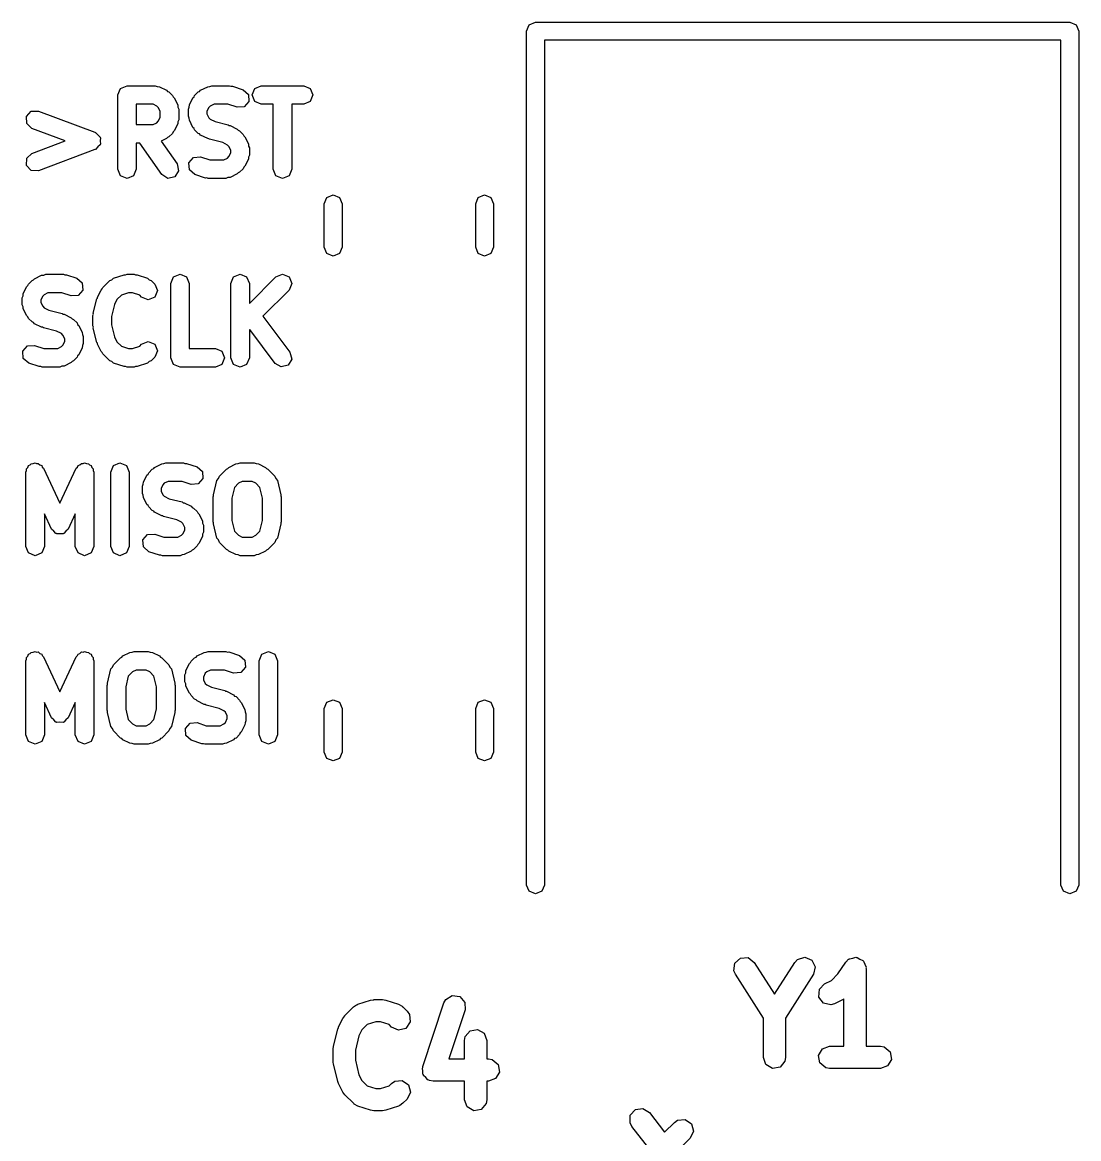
# Model space of a CAD drawing. Extents: x 83.3 to 116.7, y -116.7 to -83.3.
# Drawn here: x 88.6 to 95.71, y -104.85 to -97.33 of the extents above; entities that cross this region are included whole.
import ezdxf

# ---------------------------------------------------------------- set-up
doc = ezdxf.new("R2010")
doc.units = 0
doc.layers.add('BLACK', color=7, linetype='CONTINUOUS')

msp = doc.modelspace()

# ---------------------------------------------------------------- linework, layer by layer
at = {"layer": 'BLACK', "linetype": 'CONTINUOUS'}
for p, q in [((91.9926, -97.392), (92.0102, -97.3496)), ((92.0102, -97.3496), (92.0526, -97.332)), ((92.0526, -97.332), (95.6526, -97.332)), ((95.6526, -97.332), (95.695, -97.3496)), ((95.695, -97.3496), (95.7126, -97.392)), ((91.9926, -103.142), (91.9926, -97.392)), ((95.7126, -97.392), (95.7126, -103.142)), ((95.5926, -97.452), (92.1126, -97.452)), ((92.1126, -97.452), (92.1126, -103.142)), ((95.5926, -103.142), (95.5926, -97.452)), ((89.2381, -97.8212), (89.2564, -97.777)), ((89.2564, -97.777), (89.3006, -97.7587)), ((89.3006, -97.7587), (89.4911, -97.7587)), ((89.4911, -97.7587), (89.5045, -97.7643)), ((89.5045, -97.7643), (89.519, -97.7653)), ((89.519, -97.7653), (89.5666, -97.7891)), ((89.5666, -97.7891), (89.5734, -97.7969)), ((89.5734, -97.7969), (89.5829, -97.8008)), ((89.5829, -97.8008), (89.6067, -97.8246)), ((89.7564, -97.8246), (89.7802, -97.8008)), ((89.7802, -97.8008), (89.7897, -97.7969)), ((89.7897, -97.7969), (89.7965, -97.7891)), ((89.7965, -97.7891), (89.8441, -97.7653)), ((89.8441, -97.7653), (89.8586, -97.7643)), ((89.8586, -97.7643), (89.872, -97.7587)), ((89.872, -97.7587), (89.9911, -97.7587)), ((89.9911, -97.7587), (90.0006, -97.7626)), ((90.0006, -97.7626), (90.0108, -97.7619)), ((90.0108, -97.7619), (90.0823, -97.7857)), ((90.0823, -97.7857), (90.1184, -97.817)), ((90.1429, -97.8212), (90.1612, -97.777)), ((90.1612, -97.777), (90.2054, -97.7587)), ((90.2054, -97.7587), (90.4911, -97.7587)), ((90.4911, -97.7587), (90.5353, -97.777)), ((90.5353, -97.777), (90.5536, -97.8212)), ((89.2381, -98.3212), (89.2381, -97.8212)), ((89.3631, -97.8837), (89.3631, -98.0206)), ((89.4763, -97.8837), (89.3631, -97.8837)), ((89.5017, -97.8964), (89.4763, -97.8837)), ((89.6067, -97.8246), (89.6106, -97.8341)), ((89.6106, -97.8341), (89.6184, -97.8409)), ((89.6184, -97.8409), (89.6422, -97.8885)), ((89.7209, -97.8885), (89.7447, -97.8409)), ((89.7447, -97.8409), (89.7525, -97.8341)), ((89.7525, -97.8341), (89.7564, -97.8246)), ((89.8868, -97.8837), (89.8614, -97.8964)), ((89.9809, -97.8837), (89.8868, -97.8837)), ((90.0427, -97.9043), (89.9809, -97.8837)), ((90.1218, -97.8648), (90.0905, -97.9009)), ((90.1184, -97.817), (90.1218, -97.8648)), ((90.1612, -97.8654), (90.1429, -97.8212)), ((90.2054, -97.8837), (90.1612, -97.8654)), ((90.2857, -97.8837), (90.2054, -97.8837)), ((90.2857, -98.3212), (90.2857, -97.8837)), ((90.4911, -97.8837), (90.4107, -97.8837)), ((90.4107, -97.8837), (90.4107, -98.3212)), ((90.5353, -97.8654), (90.4911, -97.8837)), ((90.5536, -97.8212), (90.5353, -97.8654)), ((88.623, -97.9659), (88.6557, -97.931)), ((88.6557, -97.931), (88.7035, -97.9293)), ((88.7035, -97.9293), (89.0844, -98.0722)), ((89.5111, -97.9058), (89.5017, -97.8964)), ((89.5238, -97.9312), (89.5111, -97.9058)), ((89.5238, -97.9731), (89.5238, -97.9312)), ((89.6422, -97.8885), (89.6432, -97.903)), ((89.6432, -97.903), (89.6488, -97.9164)), ((89.6488, -97.9164), (89.6488, -97.9879)), ((89.7143, -97.9164), (89.7199, -97.903)), ((89.7143, -97.964), (89.7143, -97.9164)), ((89.7199, -97.903), (89.7209, -97.8885)), ((89.852, -97.9058), (89.8393, -97.9312)), ((89.8393, -97.9312), (89.8393, -97.9493)), ((89.8393, -97.9493), (89.852, -97.9746)), ((89.8614, -97.8964), (89.852, -97.9058)), ((90.0905, -97.9009), (90.0427, -97.9043)), ((88.6246, -98.0137), (88.623, -97.9659)), ((88.6596, -98.0464), (88.6246, -98.0137)), ((89.3631, -98.0206), (89.4763, -98.0206)), ((89.4763, -98.0206), (89.5017, -98.0079)), ((89.5017, -98.0079), (89.5111, -97.9985)), ((89.5111, -97.9985), (89.5238, -97.9731)), ((89.6422, -98.0158), (89.6184, -98.0634)), ((89.6432, -98.0013), (89.6422, -98.0158)), ((89.6488, -97.9879), (89.6432, -98.0013)), ((89.7199, -97.9775), (89.7143, -97.964)), ((89.7209, -97.992), (89.7199, -97.9775)), ((89.7447, -98.0396), (89.7209, -97.992)), ((89.852, -97.9746), (89.8614, -97.9841)), ((89.8614, -97.9841), (89.8938, -98.0003)), ((89.8938, -98.0003), (89.9824, -98.0225)), ((89.9824, -98.0225), (89.9881, -98.0267)), ((89.9881, -98.0267), (89.9952, -98.0272)), ((89.9952, -98.0272), (90.0428, -98.051)), ((88.8845, -98.1307), (88.6596, -98.0464)), ((89.0844, -98.0722), (89.0861, -98.0737)), ((89.0861, -98.0737), (89.0884, -98.0738)), ((89.0884, -98.0738), (89.1034, -98.0899)), ((89.1034, -98.0899), (89.1194, -98.1049)), ((89.1194, -98.1049), (89.1195, -98.1071)), ((89.1195, -98.1071), (89.121, -98.1088)), ((89.121, -98.1088), (89.1203, -98.1307)), ((89.5734, -98.1074), (89.5666, -98.1152)), ((89.5829, -98.1035), (89.5734, -98.1074)), ((89.6067, -98.0797), (89.5829, -98.1035)), ((89.6106, -98.0702), (89.6067, -98.0797)), ((89.6184, -98.0634), (89.6106, -98.0702)), ((89.7525, -98.0464), (89.7447, -98.0396)), ((89.7564, -98.0559), (89.7525, -98.0464)), ((89.7802, -98.0797), (89.7564, -98.0559)), ((89.7897, -98.0836), (89.7802, -98.0797)), ((89.7965, -98.0914), (89.7897, -98.0836)), ((89.8441, -98.1152), (89.7965, -98.0914)), ((90.0428, -98.051), (90.0496, -98.0588)), ((90.0496, -98.0588), (90.0591, -98.0627)), ((90.0591, -98.0627), (90.0829, -98.0865)), ((90.0829, -98.0865), (90.0868, -98.096)), ((90.0868, -98.096), (90.0946, -98.1028)), ((90.0946, -98.1028), (90.1184, -98.1504)), ((88.6596, -98.215), (88.8845, -98.1307)), ((89.1034, -98.1716), (89.0884, -98.1876)), ((89.1194, -98.1566), (89.1034, -98.1716)), ((89.1195, -98.1543), (89.1194, -98.1566)), ((89.121, -98.1527), (89.1195, -98.1543)), ((89.1203, -98.1307), (89.121, -98.1527)), ((89.3871, -98.1456), (89.3631, -98.1456)), ((89.3631, -98.1456), (89.3631, -98.3212)), ((89.5351, -98.357), (89.3871, -98.1456)), ((89.5666, -98.1152), (89.5309, -98.1331)), ((89.5309, -98.1331), (89.6375, -98.2853)), ((89.8512, -98.1157), (89.8441, -98.1152)), ((89.8569, -98.1199), (89.8512, -98.1157)), ((89.9454, -98.1421), (89.8569, -98.1199)), ((89.9779, -98.1583), (89.9454, -98.1421)), ((89.9873, -98.1677), (89.9779, -98.1583)), ((90, -98.1931), (89.9873, -98.1677)), ((90.1184, -98.1504), (90.1194, -98.1649)), ((90.1194, -98.1649), (90.125, -98.1783)), ((90.125, -98.1783), (90.125, -98.226)), ((88.623, -98.2955), (88.6246, -98.2477)), ((88.6246, -98.2477), (88.6596, -98.215)), ((89.0844, -98.1892), (88.7035, -98.3321)), ((89.0861, -98.1877), (89.0844, -98.1892)), ((89.0884, -98.1876), (89.0861, -98.1877)), ((89.7175, -98.2776), (89.7488, -98.2415)), ((89.7488, -98.2415), (89.7965, -98.2381)), ((89.7965, -98.2381), (89.8584, -98.2587)), ((89.8584, -98.2587), (89.9525, -98.2587)), ((89.9525, -98.2587), (89.9779, -98.246)), ((89.9779, -98.246), (89.9873, -98.2365)), ((89.9873, -98.2365), (90, -98.2112)), ((90, -98.2112), (90, -98.1931)), ((90.1184, -98.2539), (90.0946, -98.3015)), ((90.1194, -98.2394), (90.1184, -98.2539)), ((90.125, -98.226), (90.1194, -98.2394)), ((88.6557, -98.3305), (88.623, -98.2955)), ((88.7035, -98.3321), (88.6557, -98.3305)), ((89.2564, -98.3654), (89.2381, -98.3212)), ((89.3631, -98.3212), (89.3448, -98.3654)), ((89.6479, -98.3321), (89.6221, -98.3724)), ((89.6375, -98.2853), (89.6479, -98.3321)), ((89.7209, -98.3253), (89.7175, -98.2776)), ((89.757, -98.3567), (89.7209, -98.3253)), ((90.0829, -98.3178), (90.0591, -98.3416)), ((90.0868, -98.3083), (90.0829, -98.3178)), ((90.0946, -98.3015), (90.0868, -98.3083)), ((90.304, -98.3654), (90.2857, -98.3212)), ((90.4107, -98.3212), (90.3924, -98.3654)), ((89.3006, -98.3837), (89.2564, -98.3654)), ((89.3448, -98.3654), (89.3006, -98.3837)), ((89.5754, -98.3827), (89.5351, -98.357)), ((89.6221, -98.3724), (89.5754, -98.3827)), ((89.8284, -98.3805), (89.757, -98.3567)), ((89.8387, -98.3798), (89.8284, -98.3805)), ((89.8482, -98.3837), (89.8387, -98.3798)), ((89.9673, -98.3837), (89.8482, -98.3837)), ((89.9807, -98.3781), (89.9673, -98.3837)), ((89.9952, -98.3771), (89.9807, -98.3781)), ((90.0428, -98.3533), (89.9952, -98.3771)), ((90.0496, -98.3455), (90.0428, -98.3533)), ((90.0591, -98.3416), (90.0496, -98.3455)), ((90.3482, -98.3837), (90.304, -98.3654)), ((90.3924, -98.3654), (90.3482, -98.3837)), ((90.63, -98.5537), (90.6476, -98.5113)), ((90.63, -98.8463), (90.63, -98.5537)), ((90.6476, -98.5113), (90.69, -98.4937)), ((90.69, -98.4937), (90.7324, -98.5113)), ((90.7324, -98.5113), (90.75, -98.5537)), ((90.75, -98.5537), (90.75, -98.8463)), ((91.65, -98.5537), (91.6676, -98.5113)), ((91.65, -98.8463), (91.65, -98.5537)), ((91.6676, -98.5113), (91.71, -98.4937)), ((91.71, -98.4937), (91.7524, -98.5113)), ((91.7524, -98.5113), (91.77, -98.5537)), ((91.77, -98.5537), (91.77, -98.8463)), ((90.6476, -98.8887), (90.63, -98.8463)), ((90.75, -98.8463), (90.7324, -98.8887)), ((91.6676, -98.8887), (91.65, -98.8463)), ((91.77, -98.8463), (91.7524, -98.8887)), ((90.69, -98.9063), (90.6476, -98.8887)), ((90.7324, -98.8887), (90.69, -98.9063)), ((91.71, -98.9063), (91.6676, -98.8887)), ((91.7524, -98.8887), (91.71, -98.9063)), ((88.6374, -99.0946), (88.6612, -99.0708)), ((88.6612, -99.0708), (88.6707, -99.0669)), ((88.6707, -99.0669), (88.6774, -99.0591)), ((88.6774, -99.0591), (88.725, -99.0353)), ((88.725, -99.0353), (88.7395, -99.0343)), ((88.7395, -99.0343), (88.753, -99.0287)), ((88.753, -99.0287), (88.872, -99.0287)), ((88.872, -99.0287), (88.8815, -99.0326)), ((88.8815, -99.0326), (88.8918, -99.0319)), ((88.8918, -99.0319), (88.9632, -99.0557)), ((88.9632, -99.0557), (88.9994, -99.087)), ((88.9994, -99.087), (89.0027, -99.1348)), ((89.1374, -99.1184), (89.185, -99.0708)), ((89.185, -99.0708), (89.1984, -99.0652)), ((89.1984, -99.0652), (89.2094, -99.0557)), ((89.2094, -99.0557), (89.2808, -99.0319)), ((89.2808, -99.0319), (89.2911, -99.0326)), ((89.2911, -99.0326), (89.3006, -99.0287)), ((89.3006, -99.0287), (89.3482, -99.0287)), ((89.3482, -99.0287), (89.3577, -99.0326)), ((89.3577, -99.0326), (89.368, -99.0319)), ((89.368, -99.0319), (89.4394, -99.0557)), ((89.4394, -99.0557), (89.4504, -99.0652)), ((89.4504, -99.0652), (89.4638, -99.0708)), ((89.4638, -99.0708), (89.4876, -99.0946)), ((89.5952, -99.0912), (89.6135, -99.047)), ((89.6135, -99.047), (89.6577, -99.0287)), ((89.6577, -99.0287), (89.7019, -99.047)), ((89.7019, -99.047), (89.7202, -99.0912)), ((90, -99.0912), (90.0183, -99.047)), ((90.0183, -99.047), (90.0625, -99.0287)), ((90.0625, -99.0287), (90.1067, -99.047)), ((90.1067, -99.047), (90.125, -99.0912)), ((90.125, -99.226), (90.304, -99.047)), ((90.304, -99.047), (90.3482, -99.0287)), ((90.3482, -99.0287), (90.3924, -99.047)), ((90.3924, -99.047), (90.4107, -99.0912)), ((88.6008, -99.173), (88.6018, -99.1585)), ((88.6018, -99.1585), (88.6256, -99.1109)), ((88.6256, -99.1109), (88.6334, -99.1041)), ((88.6334, -99.1041), (88.6374, -99.0946)), ((88.7677, -99.1537), (88.7424, -99.1664)), ((88.8619, -99.1537), (88.7677, -99.1537)), ((88.9237, -99.1743), (88.8619, -99.1537)), ((89.0027, -99.1348), (88.9714, -99.1709)), ((89.1018, -99.1823), (89.1256, -99.1347)), ((89.1256, -99.1347), (89.1334, -99.1279)), ((89.1334, -99.1279), (89.1374, -99.1184)), ((89.3107, -99.1537), (89.2629, -99.1696)), ((89.3381, -99.1537), (89.3107, -99.1537)), ((89.3859, -99.1696), (89.3381, -99.1537)), ((89.4876, -99.0946), (89.506, -99.1388)), ((89.506, -99.1388), (89.4876, -99.183)), ((89.5952, -99.5912), (89.5952, -99.0912)), ((89.7202, -99.0912), (89.7202, -99.5287)), ((90, -99.5912), (90, -99.0912)), ((90.125, -99.0912), (90.125, -99.226)), ((90.3924, -99.1354), (90.2165, -99.3113)), ((90.4107, -99.0912), (90.3924, -99.1354)), ((88.5952, -99.1864), (88.6008, -99.173)), ((88.5952, -99.234), (88.5952, -99.1864)), ((88.6008, -99.2475), (88.5952, -99.234)), ((88.7329, -99.1758), (88.7202, -99.2012)), ((88.7202, -99.2012), (88.7202, -99.2193)), ((88.7202, -99.2193), (88.7329, -99.2446)), ((88.7424, -99.1664), (88.7329, -99.1758)), ((88.9714, -99.1709), (88.9237, -99.1743)), ((89.0733, -99.2903), (89.0971, -99.1951)), ((89.0971, -99.1951), (89.1013, -99.1894)), ((89.1013, -99.1894), (89.1018, -99.1823)), ((89.2167, -99.2321), (89.1964, -99.3132)), ((89.2329, -99.1996), (89.2167, -99.2321)), ((89.2629, -99.1696), (89.2329, -99.1996)), ((89.3993, -99.183), (89.3859, -99.1696)), ((89.4435, -99.2013), (89.3993, -99.183)), ((89.4876, -99.183), (89.4435, -99.2013)), ((88.6018, -99.262), (88.6008, -99.2475)), ((88.6256, -99.3096), (88.6018, -99.262)), ((88.6334, -99.3164), (88.6256, -99.3096)), ((88.7329, -99.2446), (88.7424, -99.2541)), ((88.7424, -99.2541), (88.7748, -99.2703)), ((88.7748, -99.2703), (88.8634, -99.2925)), ((88.8634, -99.2925), (88.8691, -99.2967)), ((88.8691, -99.2967), (88.8762, -99.2972)), ((88.8762, -99.2972), (88.9238, -99.321)), ((89.0714, -99.3055), (89.0745, -99.2982)), ((89.0714, -99.3769), (89.0714, -99.3055)), ((89.0745, -99.2982), (89.0733, -99.2903)), ((90.2165, -99.3113), (90.3982, -99.5537)), ((88.6374, -99.3259), (88.6334, -99.3164)), ((88.6612, -99.3497), (88.6374, -99.3259)), ((88.6707, -99.3536), (88.6612, -99.3497)), ((88.6774, -99.3614), (88.6707, -99.3536)), ((88.725, -99.3852), (88.6774, -99.3614)), ((88.7321, -99.3857), (88.725, -99.3852)), ((88.7378, -99.3899), (88.7321, -99.3857)), ((88.9238, -99.321), (88.9305, -99.3288)), ((88.9305, -99.3288), (88.94, -99.3327)), ((88.94, -99.3327), (88.9638, -99.3565)), ((88.9638, -99.3565), (88.9678, -99.366)), ((88.9678, -99.366), (88.9755, -99.3728)), ((88.9755, -99.3728), (88.9994, -99.4204)), ((89.0745, -99.3842), (89.0714, -99.3769)), ((89.0733, -99.3921), (89.0745, -99.3842)), ((89.1964, -99.3132), (89.1964, -99.3692)), ((89.1964, -99.3692), (89.2167, -99.4503)), ((88.8264, -99.4121), (88.7378, -99.3899)), ((88.8588, -99.4283), (88.8264, -99.4121)), ((88.8683, -99.4377), (88.8588, -99.4283)), ((88.881, -99.4631), (88.8683, -99.4377)), ((88.881, -99.4812), (88.881, -99.4631)), ((88.9994, -99.4204), (89.0004, -99.4349)), ((89.0004, -99.4349), (89.006, -99.4483)), ((89.006, -99.4483), (89.006, -99.496)), ((89.0971, -99.4873), (89.0733, -99.3921)), ((89.2167, -99.4503), (89.2329, -99.4827)), ((90.1272, -99.4006), (90.125, -99.4028)), ((90.125, -99.4028), (90.125, -99.5912)), ((90.2982, -99.6287), (90.1272, -99.4006)), ((88.5984, -99.5476), (88.6298, -99.5115)), ((88.6298, -99.5115), (88.6775, -99.5081)), ((88.6775, -99.5081), (88.7393, -99.5287)), ((88.7393, -99.5287), (88.8335, -99.5287)), ((88.8335, -99.5287), (88.8588, -99.516)), ((88.8588, -99.516), (88.8683, -99.5065)), ((88.8683, -99.5065), (88.881, -99.4812)), ((88.9994, -99.5239), (88.9755, -99.5715)), ((89.0004, -99.5094), (88.9994, -99.5239)), ((89.006, -99.496), (89.0004, -99.5094)), ((89.1013, -99.493), (89.0971, -99.4873)), ((89.1018, -99.5001), (89.1013, -99.493)), ((89.1256, -99.5477), (89.1018, -99.5001)), ((89.2329, -99.4827), (89.2629, -99.5128)), ((89.2629, -99.5128), (89.3107, -99.5287)), ((89.3107, -99.5287), (89.3381, -99.5287)), ((89.3381, -99.5287), (89.3859, -99.5128)), ((89.3859, -99.5128), (89.3993, -99.4994)), ((89.3993, -99.4994), (89.4435, -99.4811)), ((89.4435, -99.4811), (89.4876, -99.4994)), ((89.4876, -99.4994), (89.506, -99.5436)), ((89.7202, -99.5287), (89.8958, -99.5287)), ((89.8958, -99.5287), (89.94, -99.547)), ((88.6018, -99.5953), (88.5984, -99.5476)), ((88.638, -99.6267), (88.6018, -99.5953)), ((88.94, -99.6116), (88.9305, -99.6155)), ((88.9638, -99.5878), (88.94, -99.6116)), ((88.9678, -99.5783), (88.9638, -99.5878)), ((88.9755, -99.5715), (88.9678, -99.5783)), ((89.1334, -99.5545), (89.1256, -99.5477)), ((89.1374, -99.564), (89.1334, -99.5545)), ((89.185, -99.6116), (89.1374, -99.564)), ((89.1984, -99.6171), (89.185, -99.6116)), ((89.4638, -99.6116), (89.4504, -99.6171)), ((89.4876, -99.5878), (89.4638, -99.6116)), ((89.506, -99.5436), (89.4876, -99.5878)), ((89.6135, -99.6354), (89.5952, -99.5912)), ((89.94, -99.547), (89.9583, -99.5912)), ((89.9583, -99.5912), (89.94, -99.6354)), ((90.0183, -99.6354), (90, -99.5912)), ((90.125, -99.5912), (90.1067, -99.6354)), ((90.4101, -99.6), (90.3857, -99.6412)), ((90.3982, -99.5537), (90.4101, -99.6)), ((88.7094, -99.6505), (88.638, -99.6267)), ((88.7197, -99.6498), (88.7094, -99.6505)), ((88.7292, -99.6537), (88.7197, -99.6498)), ((88.8482, -99.6537), (88.7292, -99.6537)), ((88.8617, -99.6481), (88.8482, -99.6537)), ((88.8762, -99.6471), (88.8617, -99.6481)), ((88.9238, -99.6233), (88.8762, -99.6471)), ((88.9305, -99.6155), (88.9238, -99.6233)), ((89.2094, -99.6267), (89.1984, -99.6171)), ((89.2808, -99.6505), (89.2094, -99.6267)), ((89.2911, -99.6498), (89.2808, -99.6505)), ((89.3006, -99.6537), (89.2911, -99.6498)), ((89.3482, -99.6537), (89.3006, -99.6537)), ((89.3577, -99.6498), (89.3482, -99.6537)), ((89.368, -99.6505), (89.3577, -99.6498)), ((89.4394, -99.6267), (89.368, -99.6505)), ((89.4504, -99.6171), (89.4394, -99.6267)), ((89.6577, -99.6537), (89.6135, -99.6354)), ((89.8958, -99.6537), (89.6577, -99.6537)), ((89.94, -99.6354), (89.8958, -99.6537)), ((90.0625, -99.6537), (90.0183, -99.6354)), ((90.1067, -99.6354), (90.0625, -99.6537)), ((90.3394, -99.6531), (90.2982, -99.6287)), ((90.3857, -99.6412), (90.3394, -99.6531)), ((88.619, -100.361), (88.6233, -100.351)), ((88.619, -100.861), (88.619, -100.361)), ((88.6228, -100.34), (88.6321, -100.33)), ((88.6233, -100.351), (88.6228, -100.34)), ((88.6321, -100.33), (88.6374, -100.317)), ((88.6374, -100.317), (88.6476, -100.313)), ((88.6476, -100.313), (88.6551, -100.305)), ((88.6551, -100.305), (88.6688, -100.304)), ((88.6688, -100.304), (88.6815, -100.299)), ((88.6815, -100.299), (88.6918, -100.303)), ((88.6918, -100.303), (88.7029, -100.302)), ((88.7029, -100.302), (88.713, -100.312)), ((88.713, -100.312), (88.7257, -100.317)), ((88.7257, -100.317), (88.73, -100.327)), ((88.73, -100.327), (88.7382, -100.335)), ((88.7382, -100.335), (88.8482, -100.571)), ((88.8482, -100.571), (88.9582, -100.335)), ((88.9582, -100.335), (88.9664, -100.327)), ((88.9664, -100.327), (88.9707, -100.317)), ((88.9707, -100.317), (88.9834, -100.312)), ((88.9834, -100.312), (88.9935, -100.302)), ((88.9935, -100.302), (89.0046, -100.303)), ((89.0046, -100.303), (89.0149, -100.299)), ((89.0149, -100.299), (89.0276, -100.304)), ((89.0276, -100.304), (89.0413, -100.305)), ((89.0413, -100.305), (89.0488, -100.313)), ((89.0488, -100.313), (89.0591, -100.317)), ((89.0591, -100.317), (89.0643, -100.33)), ((89.0643, -100.33), (89.0736, -100.34)), ((89.0736, -100.34), (89.0731, -100.351)), ((89.0731, -100.351), (89.0774, -100.361)), ((89.0774, -100.361), (89.0774, -100.861)), ((89.1905, -100.361), (89.2088, -100.317)), ((89.1905, -100.861), (89.1905, -100.361)), ((89.2088, -100.317), (89.253, -100.299)), ((89.253, -100.299), (89.2972, -100.317)), ((89.2972, -100.317), (89.3155, -100.361)), ((89.3155, -100.361), (89.3155, -100.861)), ((89.4429, -100.374), (89.4469, -100.365)), ((89.4469, -100.365), (89.4707, -100.341)), ((89.4707, -100.341), (89.4802, -100.337)), ((89.4802, -100.337), (89.4869, -100.329)), ((89.4869, -100.329), (89.5345, -100.305)), ((89.5345, -100.305), (89.5491, -100.304)), ((89.5491, -100.304), (89.5625, -100.299)), ((89.5625, -100.299), (89.6815, -100.299)), ((89.6815, -100.299), (89.691, -100.303)), ((89.691, -100.303), (89.7013, -100.302)), ((89.7013, -100.302), (89.7727, -100.326)), ((89.7727, -100.326), (89.8089, -100.357)), ((89.8089, -100.357), (89.8123, -100.405)), ((89.9231, -100.388), (89.9707, -100.341)), ((89.9707, -100.341), (89.9802, -100.337)), ((89.9802, -100.337), (89.9869, -100.329)), ((89.9869, -100.329), (90.0345, -100.305)), ((90.0345, -100.305), (90.0491, -100.304)), ((90.0491, -100.304), (90.0625, -100.299)), ((90.0625, -100.299), (90.1577, -100.299)), ((90.1577, -100.299), (90.1712, -100.304)), ((90.1712, -100.304), (90.1857, -100.305)), ((90.1857, -100.305), (90.2333, -100.329)), ((90.2333, -100.329), (90.24, -100.337)), ((90.24, -100.337), (90.2496, -100.341)), ((90.2496, -100.341), (90.2972, -100.388)), ((89.4103, -100.443), (89.4114, -100.428)), ((89.4114, -100.428), (89.4352, -100.381)), ((89.4352, -100.381), (89.4429, -100.374)), ((89.5519, -100.436), (89.5424, -100.446)), ((89.5773, -100.424), (89.5519, -100.436)), ((89.6714, -100.424), (89.5773, -100.424)), ((89.7332, -100.444), (89.6714, -100.424)), ((89.8123, -100.405), (89.7809, -100.441)), ((89.8828, -100.513), (89.9066, -100.417)), ((89.9066, -100.417), (89.9166, -100.404)), ((89.9166, -100.404), (89.9231, -100.388)), ((90.0519, -100.436), (90.0237, -100.465)), ((90.0773, -100.424), (90.0519, -100.436)), ((90.143, -100.424), (90.0773, -100.424)), ((90.1683, -100.436), (90.143, -100.424)), ((90.1965, -100.465), (90.1683, -100.436)), ((90.2972, -100.388), (90.3036, -100.404)), ((90.3036, -100.404), (90.3136, -100.417)), ((90.3136, -100.417), (90.3374, -100.513)), ((89.4048, -100.456), (89.4103, -100.443)), ((89.4048, -100.504), (89.4048, -100.456)), ((89.4103, -100.517), (89.4048, -100.504)), ((89.5424, -100.446), (89.5298, -100.471)), ((89.5298, -100.471), (89.5298, -100.489)), ((89.5298, -100.489), (89.5424, -100.515)), ((89.5424, -100.515), (89.5519, -100.524)), ((89.7809, -100.441), (89.7332, -100.444)), ((89.884, -100.521), (89.8828, -100.513)), ((90.0237, -100.465), (90.006, -100.536)), ((90.2143, -100.536), (90.1965, -100.465)), ((90.3374, -100.513), (90.3363, -100.521)), ((89.4114, -100.532), (89.4103, -100.517)), ((89.4352, -100.58), (89.4114, -100.532)), ((89.4429, -100.586), (89.4352, -100.58)), ((89.4469, -100.596), (89.4429, -100.586)), ((89.5519, -100.524), (89.5843, -100.54)), ((89.5843, -100.54), (89.6729, -100.562)), ((89.6729, -100.562), (89.6786, -100.567)), ((89.6786, -100.567), (89.6857, -100.567)), ((89.6857, -100.567), (89.7333, -100.591)), ((89.881, -100.528), (89.884, -100.521)), ((89.881, -100.695), (89.881, -100.528)), ((90.006, -100.536), (90.006, -100.687)), ((90.2143, -100.687), (90.2143, -100.536)), ((90.3363, -100.521), (90.3393, -100.528)), ((90.3393, -100.528), (90.3393, -100.695)), ((88.7916, -100.745), (88.744, -100.643)), ((88.744, -100.643), (88.744, -100.861)), ((88.9524, -100.643), (88.9048, -100.745)), ((88.9524, -100.861), (88.9524, -100.643)), ((89.4707, -100.62), (89.4469, -100.596)), ((89.4802, -100.624), (89.4707, -100.62)), ((89.4869, -100.631), (89.4802, -100.624)), ((89.5345, -100.655), (89.4869, -100.631)), ((89.5416, -100.656), (89.5345, -100.655)), ((89.5473, -100.66), (89.5416, -100.656)), ((89.6359, -100.682), (89.5473, -100.66)), ((89.7333, -100.591), (89.74, -100.599)), ((89.74, -100.599), (89.7496, -100.603)), ((89.7496, -100.603), (89.7734, -100.627)), ((89.7734, -100.627), (89.7773, -100.636)), ((89.7773, -100.636), (89.7851, -100.643)), ((89.7851, -100.643), (89.8089, -100.69)), ((89.6683, -100.698), (89.6359, -100.682)), ((89.6778, -100.708), (89.6683, -100.698)), ((89.6905, -100.733), (89.6778, -100.708)), ((89.6905, -100.751), (89.6905, -100.733)), ((89.8089, -100.69), (89.8099, -100.705)), ((89.8099, -100.705), (89.8155, -100.718)), ((89.8155, -100.718), (89.8155, -100.766)), ((89.884, -100.702), (89.881, -100.695)), ((89.8828, -100.71), (89.884, -100.702)), ((89.9066, -100.805), (89.8828, -100.71)), ((90.006, -100.687), (90.0237, -100.758)), ((90.1965, -100.758), (90.2143, -100.687)), ((90.3374, -100.71), (90.3136, -100.805)), ((90.3393, -100.695), (90.3363, -100.702)), ((90.3363, -100.702), (90.3374, -100.71)), ((88.8073, -100.759), (88.7916, -100.745)), ((88.8218, -100.775), (88.8073, -100.759)), ((88.8247, -100.775), (88.8218, -100.775)), ((88.8269, -100.777), (88.8247, -100.775)), ((88.8482, -100.776), (88.8269, -100.777)), ((88.8696, -100.777), (88.8482, -100.776)), ((88.8717, -100.775), (88.8696, -100.777)), ((88.8746, -100.775), (88.8717, -100.775)), ((88.8891, -100.759), (88.8746, -100.775)), ((88.9048, -100.745), (88.8891, -100.759)), ((89.408, -100.818), (89.4393, -100.781)), ((89.4393, -100.781), (89.487, -100.778)), ((89.487, -100.778), (89.5488, -100.799)), ((89.5488, -100.799), (89.643, -100.799)), ((89.643, -100.799), (89.6683, -100.786)), ((89.6683, -100.786), (89.6778, -100.777)), ((89.6778, -100.777), (89.6905, -100.751)), ((89.8089, -100.794), (89.7851, -100.842)), ((89.8099, -100.779), (89.8089, -100.794)), ((89.8155, -100.766), (89.8099, -100.779)), ((89.9166, -100.818), (89.9066, -100.805)), ((90.0237, -100.758), (90.0519, -100.786)), ((90.0519, -100.786), (90.0773, -100.799)), ((90.0773, -100.799), (90.143, -100.799)), ((90.143, -100.799), (90.1683, -100.786)), ((90.1683, -100.786), (90.1965, -100.758)), ((90.3136, -100.805), (90.3036, -100.818)), ((88.6374, -100.905), (88.619, -100.861)), ((88.744, -100.861), (88.7257, -100.905)), ((88.9707, -100.905), (88.9524, -100.861)), ((89.0774, -100.861), (89.0591, -100.905)), ((89.2088, -100.905), (89.1905, -100.861)), ((89.3155, -100.861), (89.2972, -100.905)), ((89.4114, -100.865), (89.408, -100.818)), ((89.4475, -100.897), (89.4114, -100.865)), ((89.74, -100.886), (89.7333, -100.893)), ((89.7496, -100.882), (89.74, -100.886)), ((89.7734, -100.858), (89.7496, -100.882)), ((89.7773, -100.848), (89.7734, -100.858)), ((89.7851, -100.842), (89.7773, -100.848)), ((89.9231, -100.834), (89.9166, -100.818)), ((89.9707, -100.882), (89.9231, -100.834)), ((89.9802, -100.886), (89.9707, -100.882)), ((89.9869, -100.893), (89.9802, -100.886)), ((90.24, -100.886), (90.2333, -100.893)), ((90.2496, -100.882), (90.24, -100.886)), ((90.2972, -100.834), (90.2496, -100.882)), ((90.3036, -100.818), (90.2972, -100.834)), ((88.6815, -100.924), (88.6374, -100.905)), ((88.7257, -100.905), (88.6815, -100.924)), ((89.0149, -100.924), (88.9707, -100.905)), ((89.0591, -100.905), (89.0149, -100.924)), ((89.253, -100.924), (89.2088, -100.905)), ((89.2972, -100.905), (89.253, -100.924)), ((89.5189, -100.92), (89.4475, -100.897)), ((89.5292, -100.92), (89.5189, -100.92)), ((89.5387, -100.924), (89.5292, -100.92)), ((89.6577, -100.924), (89.5387, -100.924)), ((89.6712, -100.918), (89.6577, -100.924)), ((89.6857, -100.917), (89.6712, -100.918)), ((89.7333, -100.893), (89.6857, -100.917)), ((90.0345, -100.917), (89.9869, -100.893)), ((90.0491, -100.918), (90.0345, -100.917)), ((90.0625, -100.924), (90.0491, -100.918)), ((90.1577, -100.924), (90.0625, -100.924)), ((90.1712, -100.918), (90.1577, -100.924)), ((90.1857, -100.917), (90.1712, -100.918)), ((90.2333, -100.893), (90.1857, -100.917)), ((88.619, -101.631), (88.6233, -101.621)), ((88.619, -102.131), (88.619, -101.631)), ((88.6228, -101.61), (88.6321, -101.6)), ((88.6233, -101.621), (88.6228, -101.61)), ((88.6321, -101.6), (88.6374, -101.587)), ((88.6374, -101.587), (88.6476, -101.583)), ((88.6476, -101.583), (88.6551, -101.575)), ((88.6551, -101.575), (88.6688, -101.574)), ((88.6688, -101.574), (88.6815, -101.569)), ((88.6815, -101.569), (88.6918, -101.573)), ((88.6918, -101.573), (88.7029, -101.572)), ((88.7029, -101.572), (88.713, -101.582)), ((88.713, -101.582), (88.7257, -101.587)), ((88.7257, -101.587), (88.73, -101.597)), ((88.73, -101.597), (88.7382, -101.605)), ((88.7382, -101.605), (88.8482, -101.841)), ((88.8482, -101.841), (88.9582, -101.605)), ((88.9582, -101.605), (88.9664, -101.597)), ((88.9664, -101.597), (88.9707, -101.587)), ((88.9707, -101.587), (88.9834, -101.582)), ((88.9834, -101.582), (88.9935, -101.572)), ((88.9935, -101.572), (89.0046, -101.573)), ((89.0046, -101.573), (89.0149, -101.569)), ((89.0149, -101.569), (89.0276, -101.574)), ((89.0276, -101.574), (89.0413, -101.575)), ((89.0413, -101.575), (89.0488, -101.583)), ((89.0488, -101.583), (89.0591, -101.587)), ((89.0591, -101.587), (89.0643, -101.6)), ((89.0643, -101.6), (89.0736, -101.61)), ((89.0736, -101.61), (89.0731, -101.621)), ((89.0731, -101.621), (89.0774, -101.631)), ((89.0774, -101.631), (89.0774, -102.131)), ((89.2088, -101.658), (89.2564, -101.611)), ((89.2564, -101.611), (89.2659, -101.607)), ((89.2659, -101.607), (89.2726, -101.599)), ((89.2726, -101.599), (89.3203, -101.575)), ((89.3203, -101.575), (89.3348, -101.574)), ((89.3348, -101.574), (89.3482, -101.569)), ((89.3482, -101.569), (89.4435, -101.569)), ((89.4435, -101.569), (89.4569, -101.574)), ((89.4569, -101.574), (89.4714, -101.575)), ((89.4714, -101.575), (89.519, -101.599)), ((89.519, -101.599), (89.5258, -101.607)), ((89.5258, -101.607), (89.5353, -101.611)), ((89.5353, -101.611), (89.5829, -101.658)), ((89.7287, -101.644), (89.7326, -101.635)), ((89.7326, -101.635), (89.7564, -101.611)), ((89.7564, -101.611), (89.7659, -101.607)), ((89.7659, -101.607), (89.7726, -101.599)), ((89.7726, -101.599), (89.8203, -101.575)), ((89.8203, -101.575), (89.8348, -101.574)), ((89.8348, -101.574), (89.8482, -101.569)), ((89.8482, -101.569), (89.9673, -101.569)), ((89.9673, -101.569), (89.9768, -101.573)), ((89.9768, -101.573), (89.987, -101.572)), ((89.987, -101.572), (90.0585, -101.596)), ((90.0585, -101.596), (90.0946, -101.627)), ((90.0946, -101.627), (90.098, -101.675)), ((90.1905, -101.631), (90.2088, -101.587)), ((90.1905, -102.131), (90.1905, -101.631)), ((90.2088, -101.587), (90.253, -101.569)), ((90.253, -101.569), (90.2972, -101.587)), ((90.2972, -101.587), (90.3155, -101.631)), ((90.3155, -101.631), (90.3155, -102.131)), ((89.1685, -101.783), (89.1923, -101.687)), ((89.1923, -101.687), (89.2023, -101.674)), ((89.2023, -101.674), (89.2088, -101.658)), ((89.3376, -101.706), (89.3094, -101.735)), ((89.363, -101.694), (89.3376, -101.706)), ((89.4287, -101.694), (89.363, -101.694)), ((89.454, -101.706), (89.4287, -101.694)), ((89.4823, -101.735), (89.454, -101.706)), ((89.5829, -101.658), (89.5893, -101.674)), ((89.5893, -101.674), (89.5993, -101.687)), ((89.5993, -101.687), (89.6231, -101.783)), ((89.6905, -101.726), (89.696, -101.713)), ((89.696, -101.713), (89.6971, -101.698)), ((89.6971, -101.698), (89.7209, -101.651)), ((89.7209, -101.651), (89.7287, -101.644)), ((89.8282, -101.716), (89.8155, -101.741)), ((89.8376, -101.706), (89.8282, -101.716)), ((89.863, -101.694), (89.8376, -101.706)), ((89.9571, -101.694), (89.863, -101.694)), ((90.0189, -101.714), (89.9571, -101.694)), ((90.0666, -101.711), (90.0189, -101.714)), ((90.098, -101.675), (90.0666, -101.711)), ((89.1667, -101.798), (89.1697, -101.791)), ((89.1697, -101.791), (89.1685, -101.783)), ((89.3094, -101.735), (89.2917, -101.806)), ((89.5, -101.806), (89.4823, -101.735)), ((89.6231, -101.783), (89.622, -101.791)), ((89.622, -101.791), (89.625, -101.798)), ((89.6905, -101.774), (89.6905, -101.726)), ((89.696, -101.787), (89.6905, -101.774)), ((89.6971, -101.802), (89.696, -101.787)), ((89.8155, -101.741), (89.8155, -101.759)), ((89.8155, -101.759), (89.8282, -101.785)), ((89.8282, -101.785), (89.8376, -101.794)), ((89.1667, -101.965), (89.1667, -101.798)), ((89.2917, -101.806), (89.2917, -101.957)), ((89.5, -101.957), (89.5, -101.806)), ((89.625, -101.798), (89.625, -101.965)), ((89.7209, -101.85), (89.6971, -101.802)), ((89.7287, -101.856), (89.7209, -101.85)), ((89.7326, -101.866), (89.7287, -101.856)), ((89.7564, -101.89), (89.7326, -101.866)), ((89.8376, -101.794), (89.87, -101.81)), ((89.87, -101.81), (89.9586, -101.832)), ((89.9586, -101.832), (89.9643, -101.837)), ((89.9643, -101.837), (89.9714, -101.837)), ((89.9714, -101.837), (90.019, -101.861)), ((90.019, -101.861), (90.0258, -101.869)), ((88.7916, -102.015), (88.744, -101.913)), ((88.744, -101.913), (88.744, -102.131)), ((88.9524, -101.913), (88.9048, -102.015)), ((88.9524, -102.131), (88.9524, -101.913)), ((89.7659, -101.894), (89.7564, -101.89)), ((89.7726, -101.901), (89.7659, -101.894)), ((89.8203, -101.925), (89.7726, -101.901)), ((89.8273, -101.926), (89.8203, -101.925)), ((89.8331, -101.93), (89.8273, -101.926)), ((89.9216, -101.952), (89.8331, -101.93)), ((90.0258, -101.869), (90.0353, -101.873)), ((90.0353, -101.873), (90.0591, -101.897)), ((90.0591, -101.897), (90.063, -101.906)), ((90.063, -101.906), (90.0708, -101.913)), ((90.0708, -101.913), (90.0946, -101.96)), ((90.63, -101.954), (90.6476, -101.911)), ((90.6476, -101.911), (90.69, -101.894)), ((90.69, -101.894), (90.7324, -101.911)), ((90.7324, -101.911), (90.75, -101.954)), ((91.65, -101.954), (91.6676, -101.911)), ((91.6676, -101.911), (91.71, -101.894)), ((91.71, -101.894), (91.7524, -101.911)), ((91.7524, -101.911), (91.77, -101.954)), ((88.8073, -102.029), (88.7916, -102.015)), ((88.9048, -102.015), (88.8891, -102.029)), ((89.1697, -101.972), (89.1667, -101.965)), ((89.1685, -101.98), (89.1697, -101.972)), ((89.1923, -102.075), (89.1685, -101.98)), ((89.2917, -101.957), (89.3094, -102.028)), ((89.4823, -102.028), (89.5, -101.957)), ((89.6231, -101.98), (89.5993, -102.075)), ((89.625, -101.965), (89.622, -101.972)), ((89.622, -101.972), (89.6231, -101.98)), ((89.954, -101.968), (89.9216, -101.952)), ((89.9635, -101.978), (89.954, -101.968)), ((89.9762, -102.003), (89.9635, -101.978)), ((89.9762, -102.021), (89.9762, -102.003)), ((90.0946, -101.96), (90.0956, -101.975)), ((90.0956, -101.975), (90.1012, -101.988)), ((90.1012, -101.988), (90.1012, -102.036)), ((90.63, -102.246), (90.63, -101.954)), ((90.75, -101.954), (90.75, -102.246)), ((91.65, -102.246), (91.65, -101.954)), ((91.77, -101.954), (91.77, -102.246)), ((88.8218, -102.045), (88.8073, -102.029)), ((88.8247, -102.045), (88.8218, -102.045)), ((88.8269, -102.047), (88.8247, -102.045)), ((88.8482, -102.046), (88.8269, -102.047)), ((88.8696, -102.047), (88.8482, -102.046)), ((88.8717, -102.045), (88.8696, -102.047)), ((88.8746, -102.045), (88.8717, -102.045)), ((88.8891, -102.029), (88.8746, -102.045)), ((89.2023, -102.088), (89.1923, -102.075)), ((89.2088, -102.104), (89.2023, -102.088)), ((89.3094, -102.028), (89.3376, -102.056)), ((89.3376, -102.056), (89.363, -102.069)), ((89.363, -102.069), (89.4287, -102.069)), ((89.4287, -102.069), (89.454, -102.056)), ((89.454, -102.056), (89.4823, -102.028)), ((89.5893, -102.088), (89.5829, -102.104)), ((89.5993, -102.075), (89.5893, -102.088)), ((89.6937, -102.088), (89.725, -102.051)), ((89.6971, -102.135), (89.6937, -102.088)), ((89.725, -102.051), (89.7727, -102.048)), ((89.7727, -102.048), (89.8345, -102.069)), ((89.8345, -102.069), (89.9287, -102.069)), ((89.9287, -102.069), (89.954, -102.056)), ((89.954, -102.056), (89.9635, -102.047)), ((89.9635, -102.047), (89.9762, -102.021)), ((90.0946, -102.064), (90.0708, -102.112)), ((90.0956, -102.049), (90.0946, -102.064)), ((90.1012, -102.036), (90.0956, -102.049)), ((88.6374, -102.175), (88.619, -102.131)), ((88.744, -102.131), (88.7257, -102.175)), ((88.9707, -102.175), (88.9524, -102.131)), ((89.0774, -102.131), (89.0591, -102.175)), ((89.2564, -102.152), (89.2088, -102.104)), ((89.2659, -102.156), (89.2564, -102.152)), ((89.2726, -102.163), (89.2659, -102.156)), ((89.3203, -102.187), (89.2726, -102.163)), ((89.519, -102.163), (89.4714, -102.187)), ((89.5258, -102.156), (89.519, -102.163)), ((89.5353, -102.152), (89.5258, -102.156)), ((89.5829, -102.104), (89.5353, -102.152)), ((89.7332, -102.167), (89.6971, -102.135)), ((89.8046, -102.19), (89.7332, -102.167)), ((90.019, -102.163), (89.9714, -102.187)), ((90.0258, -102.156), (90.019, -102.163)), ((90.0353, -102.152), (90.0258, -102.156)), ((90.0591, -102.128), (90.0353, -102.152)), ((90.063, -102.118), (90.0591, -102.128)), ((90.0708, -102.112), (90.063, -102.118)), ((90.2088, -102.175), (90.1905, -102.131)), ((90.3155, -102.131), (90.2972, -102.175)), ((88.6815, -102.194), (88.6374, -102.175)), ((88.7257, -102.175), (88.6815, -102.194)), ((89.0149, -102.194), (88.9707, -102.175)), ((89.0591, -102.175), (89.0149, -102.194)), ((89.3348, -102.188), (89.3203, -102.187)), ((89.3482, -102.194), (89.3348, -102.188)), ((89.4435, -102.194), (89.3482, -102.194)), ((89.4569, -102.188), (89.4435, -102.194)), ((89.4714, -102.187), (89.4569, -102.188)), ((89.8149, -102.19), (89.8046, -102.19)), ((89.8244, -102.194), (89.8149, -102.19)), ((89.9435, -102.194), (89.8244, -102.194)), ((89.9569, -102.188), (89.9435, -102.194)), ((89.9714, -102.187), (89.9569, -102.188)), ((90.253, -102.194), (90.2088, -102.175)), ((90.2972, -102.175), (90.253, -102.194)), ((90.6476, -102.289), (90.63, -102.246)), ((90.69, -102.306), (90.6476, -102.289)), ((90.7324, -102.289), (90.69, -102.306)), ((90.75, -102.246), (90.7324, -102.289)), ((91.6676, -102.289), (91.65, -102.246)), ((91.71, -102.306), (91.6676, -102.289)), ((91.7524, -102.289), (91.71, -102.306)), ((91.77, -102.246), (91.7524, -102.289)), ((92.0102, -103.184), (91.9926, -103.142)), ((92.1126, -103.142), (92.095, -103.184)), ((95.6102, -103.184), (95.5926, -103.142)), ((95.7126, -103.142), (95.695, -103.184)), ((92.0526, -103.202), (92.0102, -103.184)), ((92.095, -103.184), (92.0526, -103.202)), ((95.6526, -103.202), (95.6102, -103.184)), ((95.695, -103.184), (95.6526, -103.202)), ((93.3899, -103.719), (93.3966, -103.668)), ((93.3966, -103.668), (93.4345, -103.634)), ((93.4345, -103.634), (93.4857, -103.631)), ((93.4857, -103.631), (93.5264, -103.663)), ((93.5264, -103.663), (93.6632, -103.877)), ((93.6632, -103.877), (93.7999, -103.663)), ((93.7999, -103.663), (93.8175, -103.643)), ((93.8175, -103.643), (93.8664, -103.628)), ((93.8664, -103.628), (93.9138, -103.648)), ((93.9138, -103.648), (93.9375, -103.693)), ((94.0906, -103.741), (94.1436, -103.661)), ((94.1436, -103.661), (94.1616, -103.642)), ((94.1616, -103.642), (94.1657, -103.641)), ((94.1657, -103.641), (94.1685, -103.638)), ((94.1685, -103.638), (94.1899, -103.634)), ((94.1899, -103.634), (94.2108, -103.628)), ((94.2108, -103.628), (94.2148, -103.63)), ((94.2148, -103.63), (94.219, -103.629)), ((94.219, -103.629), (94.2379, -103.64)), ((94.2379, -103.64), (94.2578, -103.649)), ((94.2578, -103.649), (94.2597, -103.653)), ((94.2597, -103.653), (94.2635, -103.655)), ((94.2635, -103.655), (94.2709, -103.675)), ((93.3999, -103.743), (93.3899, -103.719)), ((93.5881, -104.039), (93.3999, -103.743)), ((93.9264, -103.743), (93.7381, -104.039)), ((93.9375, -103.693), (93.9264, -103.743)), ((94.0473, -103.784), (94.0906, -103.741)), ((94.2709, -103.675), (94.2806, -103.695)), ((94.2806, -103.695), (94.2795, -103.699)), ((94.2795, -103.699), (94.281, -103.703)), ((94.281, -103.703), (94.281, -104.228)), ((93.9658, -103.844), (94.001, -103.807)), ((94.001, -103.807), (94.0473, -103.784)), ((91.4483, -103.913), (91.492, -103.886)), ((91.492, -103.886), (91.5428, -103.893)), ((91.5428, -103.893), (91.5768, -103.932)), ((93.9627, -103.896), (93.9658, -103.844)), ((93.9933, -103.937), (93.9627, -103.896)), ((90.7683, -104.021), (90.8255, -103.963)), ((90.8255, -103.963), (90.8468, -103.949)), ((90.8468, -103.949), (90.8513, -103.948)), ((90.8513, -103.948), (90.8548, -103.945)), ((90.8548, -103.945), (90.9405, -103.917)), ((90.9405, -103.917), (90.9627, -103.914)), ((90.9627, -103.914), (90.9642, -103.913)), ((90.9642, -103.913), (91.0214, -103.913)), ((91.0214, -103.913), (91.0435, -103.917)), ((91.0435, -103.917), (91.0451, -103.917)), ((91.0451, -103.917), (91.1308, -103.945)), ((91.1308, -103.945), (91.1537, -103.958)), ((91.1537, -103.958), (91.1561, -103.962)), ((91.1561, -103.962), (91.1601, -103.963)), ((91.1601, -103.963), (91.1887, -103.992)), ((91.2931, -104.364), (91.4359, -103.936)), ((91.4359, -103.936), (91.4483, -103.913)), ((91.5768, -103.932), (91.5782, -103.983)), ((94.0432, -103.949), (93.9933, -103.937)), ((94.0681, -103.941), (94.0432, -103.949)), ((94.1253, -103.913), (94.0681, -103.941)), ((94.1264, -103.912), (94.1253, -103.913)), ((94.131, -103.908), (94.1264, -103.912)), ((94.131, -104.228), (94.131, -103.908)), ((90.7257, -104.097), (90.7543, -104.04)), ((90.7543, -104.04), (90.7676, -104.022)), ((90.7676, -104.022), (90.7683, -104.021)), ((91.1887, -103.992), (91.2036, -104.013)), ((91.2036, -104.013), (91.2081, -104.064)), ((91.5782, -103.983), (91.4683, -104.313)), ((93.5881, -104.303), (93.5881, -104.039)), ((93.7381, -104.039), (93.7381, -104.303)), ((90.6915, -104.227), (90.72, -104.113)), ((90.72, -104.113), (90.7253, -104.101)), ((90.7253, -104.101), (90.7257, -104.097)), ((90.883, -104.118), (90.8636, -104.157)), ((90.919, -104.082), (90.883, -104.118)), ((90.9764, -104.063), (90.919, -104.082)), ((91.0092, -104.063), (90.9764, -104.063)), ((91.0666, -104.082), (91.0092, -104.063)), ((91.0826, -104.098), (91.0666, -104.082)), ((91.1291, -104.12), (91.0826, -104.098)), ((91.1787, -104.107), (91.1291, -104.12)), ((91.2081, -104.064), (91.1787, -104.107)), ((91.5795, -104.162), (91.6124, -104.123)), ((91.6124, -104.123), (91.663, -104.114)), ((91.663, -104.114), (91.7074, -104.14)), ((90.8636, -104.157), (90.8392, -104.254)), ((91.5749, -104.188), (91.5795, -104.162)), ((91.5749, -104.313), (91.5749, -104.188)), ((91.7074, -104.14), (91.7249, -104.188)), ((91.7249, -104.188), (91.7249, -104.313)), ((90.6892, -104.245), (90.6918, -104.23)), ((90.6892, -104.331), (90.6892, -104.245)), ((90.6918, -104.23), (90.6915, -104.227)), ((90.8392, -104.254), (90.8392, -104.322)), ((93.9607, -104.29), (93.9864, -104.245)), ((93.9864, -104.245), (94.0346, -104.228)), ((94.0346, -104.228), (94.131, -104.228)), ((94.281, -104.228), (94.3774, -104.228)), ((94.3774, -104.228), (94.4031, -104.232)), ((94.4031, -104.232), (94.4424, -104.265)), ((94.4424, -104.265), (94.4513, -104.316)), ((90.6904, -104.334), (90.6892, -104.331)), ((90.6915, -104.349), (90.6904, -104.334)), ((90.72, -104.463), (90.6915, -104.349)), ((90.8392, -104.322), (90.8636, -104.419)), ((91.4683, -104.313), (91.5749, -104.313)), ((91.7249, -104.313), (91.7357, -104.313)), ((91.7357, -104.313), (91.7613, -104.317)), ((91.7613, -104.317), (91.8006, -104.35)), ((93.6057, -104.351), (93.5881, -104.303)), ((93.7336, -104.329), (93.7006, -104.368)), ((93.7381, -104.303), (93.7336, -104.329)), ((93.9696, -104.34), (93.9607, -104.29)), ((94.0089, -104.373), (93.9696, -104.34)), ((94.4513, -104.316), (94.4256, -104.36)), ((90.8636, -104.419), (90.883, -104.458)), ((91.2904, -104.375), (91.2932, -104.37)), ((91.2939, -104.395), (91.2904, -104.375)), ((91.2932, -104.37), (91.2931, -104.364)), ((91.2945, -104.416), (91.2939, -104.395)), ((91.2983, -104.42), (91.2945, -104.416)), ((91.2993, -104.425), (91.2983, -104.42)), ((91.3149, -104.439), (91.2993, -104.425)), ((91.8095, -104.401), (91.7839, -104.445)), ((91.8006, -104.35), (91.8095, -104.401)), ((93.6501, -104.377), (93.6057, -104.351)), ((93.7006, -104.368), (93.6501, -104.377)), ((94.0346, -104.378), (94.0089, -104.373)), ((94.3774, -104.378), (94.0346, -104.378)), ((94.4256, -104.36), (94.3774, -104.378)), ((90.722, -104.466), (90.72, -104.463)), ((90.7257, -104.479), (90.722, -104.466)), ((90.7543, -104.536), (90.7257, -104.479)), ((90.883, -104.458), (90.919, -104.494)), ((90.919, -104.494), (90.9764, -104.513)), ((91.0092, -104.513), (91.0666, -104.494)), ((91.0666, -104.494), (91.0826, -104.478)), ((91.0826, -104.478), (91.104, -104.463)), ((91.104, -104.463), (91.1551, -104.458)), ((91.1551, -104.458), (91.1971, -104.488)), ((91.1971, -104.488), (91.2104, -104.537)), ((91.3285, -104.454), (91.3149, -104.439)), ((91.3342, -104.455), (91.3285, -104.454)), ((91.3386, -104.458), (91.3342, -104.455)), ((91.3642, -104.463), (91.3386, -104.458)), ((91.5749, -104.463), (91.3642, -104.463)), ((91.5749, -104.588), (91.5749, -104.463)), ((91.7357, -104.463), (91.7249, -104.463)), ((91.7249, -104.463), (91.7249, -104.588)), ((91.7839, -104.445), (91.7357, -104.463)), ((90.7555, -104.537), (90.7543, -104.536)), ((90.7683, -104.555), (90.7555, -104.537)), ((90.8255, -104.612), (90.7683, -104.555)), ((90.9764, -104.513), (91.0092, -104.513)), ((91.2104, -104.537), (91.1887, -104.584)), ((90.8295, -104.614), (90.8255, -104.612)), ((90.8319, -104.618), (90.8295, -104.614)), ((90.8548, -104.631), (90.8319, -104.618)), ((90.9405, -104.659), (90.8548, -104.631)), ((91.1308, -104.631), (91.0451, -104.659)), ((91.1343, -104.628), (91.1308, -104.631)), ((91.1388, -104.627), (91.1343, -104.628)), ((91.1601, -104.612), (91.1388, -104.627)), ((91.1887, -104.584), (91.1601, -104.612)), ((91.5925, -104.636), (91.5749, -104.588)), ((91.6369, -104.662), (91.5925, -104.636)), ((91.7204, -104.614), (91.6874, -104.653)), ((91.7249, -104.588), (91.7204, -104.614)), ((92.7261, -104.654), (92.7769, -104.647)), ((92.7769, -104.647), (92.8203, -104.674)), ((90.9421, -104.659), (90.9405, -104.659)), ((90.9642, -104.663), (90.9421, -104.659)), ((91.0214, -104.663), (90.9642, -104.663)), ((91.0229, -104.662), (91.0214, -104.663)), ((91.0451, -104.659), (91.0229, -104.662)), ((91.6874, -104.653), (91.6369, -104.662)), ((92.6898, -104.744), (92.6917, -104.692)), ((92.6917, -104.692), (92.7261, -104.654)), ((92.8203, -104.674), (92.9229, -104.806)), ((92.9891, -104.74), (93.0104, -104.725)), ((93.0104, -104.725), (93.0615, -104.721)), ((93.0615, -104.721), (93.1035, -104.75)), ((92.7019, -104.767), (92.6898, -104.744)), ((92.816, -104.913), (92.7019, -104.767)), ((92.9229, -104.806), (92.9891, -104.74)), ((93.1168, -104.8), (93.0951, -104.846)), ((93.1035, -104.75), (93.1168, -104.8)), ((93.0951, -104.846), (93.0157, -104.926))]:
    msp.add_line(p, q, dxfattribs=at)

doc.saveas('drawing.dxf')
